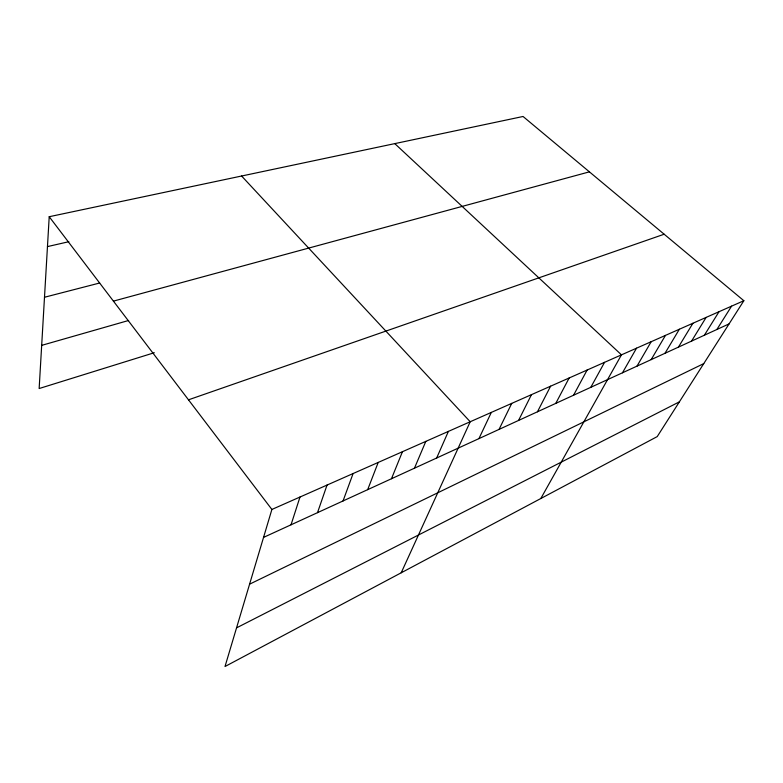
<?xml version="1.0" encoding="UTF-8"?>
<svg xmlns="http://www.w3.org/2000/svg" width="783" height="783" viewBox="0 0 783 783"><rect width="100%" height="100%" fill="white"/><g stroke="black" fill="none" stroke-linecap="round" stroke-linejoin="round"><path stroke-width="1.17" d="M743.85 300.721L271.887 509.459L225.005 666.519L657.231 436.591L743.85 300.721L523.054 116.481L49.212 216.715L39.15 388.534L154.31 352.722M291.022 524.806L299.987 497.029M317.506 512.659L327.04 485.059M343.042 500.954L353.094 473.539M367.677 489.649L378.209 462.43M391.471 478.736L402.433 451.722M414.452 468.205L425.815 441.377M436.66 458.016L448.395 431.394M401.209 572.774L470.211 421.743L241.604 176.018M478.932 438.627L491.313 412.416M499.055 429.397L511.72 403.382M518.552 420.451L531.471 394.652M537.451 411.789L550.606 386.185M555.773 403.382L569.153 377.983M573.548 395.229L587.123 370.036M590.803 387.321L604.554 362.333M540.808 498.517L621.467 354.846L394.789 143.622M622.475 372.796L636.52 348.19M637 366.131L651.182 341.711M651.162 359.632L665.452 335.398M664.973 353.299L679.36 329.242M678.43 347.123L692.916 323.252M691.555 341.104L706.129 317.409M704.367 335.232L719.019 311.712M716.866 329.496L731.586 306.153M236.535 627.878L679.38 401.845M249.581 584.177L703.751 363.615M263.538 537.412L729.071 323.898M188.488 399.819L664.16 234.225M41.675 345.362L128.618 320.482M113.418 301.122L589.403 171.849M44.494 297.256L99.666 283.006M47.46 246.596L68.835 241.712M49.212 216.715L271.887 509.459"/></g></svg>
